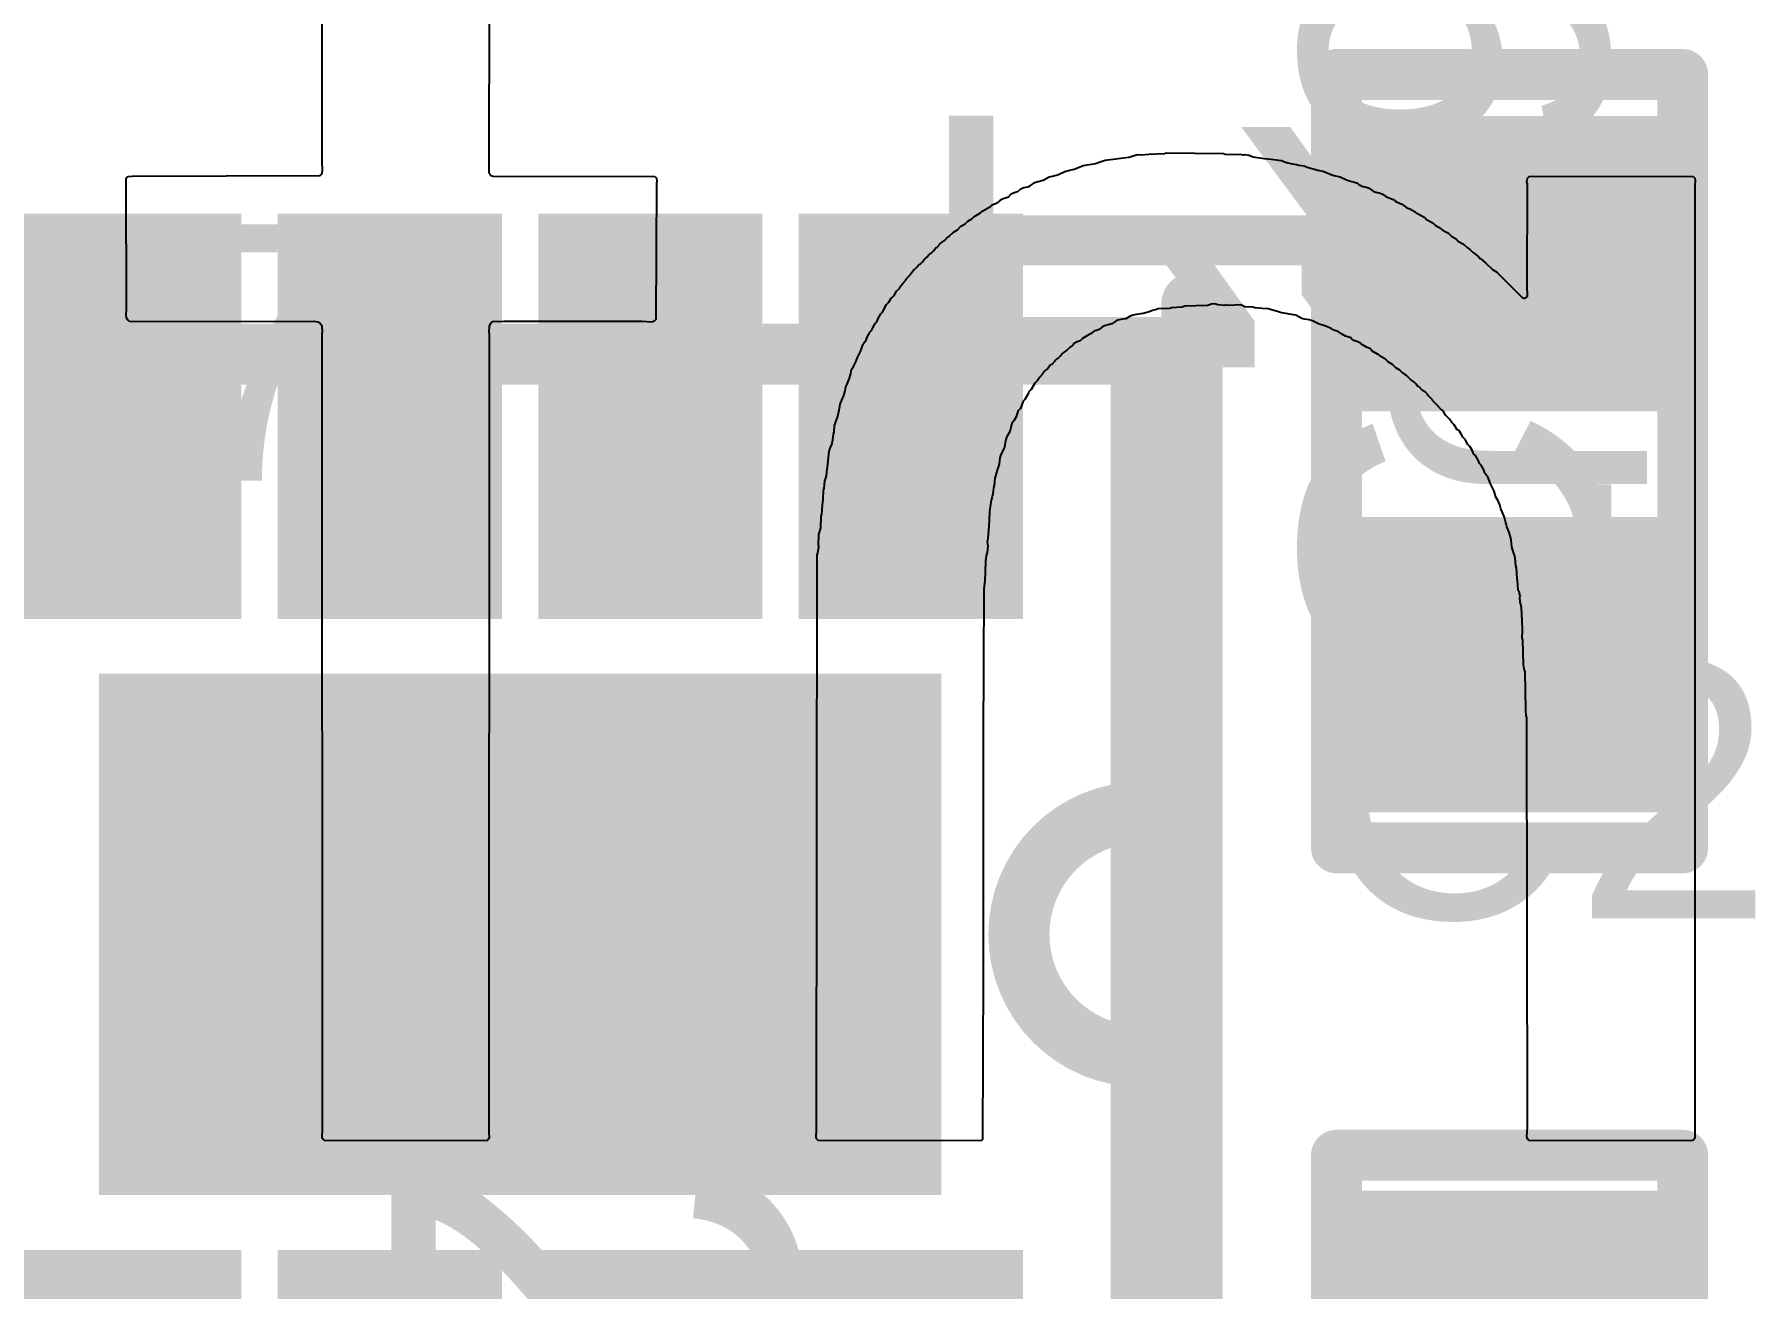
# Model space of a CAD drawing. Header units: inches. Extents: x -0.3 to 12.2, y -3.2 to 4.4.
# Drawn here: x 3.0473 to 3.216, y 1.7977 to 1.921 of the extents above; entities that cross this region are included whole.
import ezdxf

# ---------------------------------------------------------------- set-up
doc = ezdxf.new("R2010")
doc.units = ezdxf.units.IN
doc.header["$MEASUREMENT"] = 0
for name, color, linetype in [('Board Layer Stack Bottom Overlay', 54, 'Continuous'), ('FAB', 56, 'Continuous'), ('Top Assembly', 6, 'Continuous'), ('Top Overlay', 2, 'Continuous'), ('Top Paste', 8, 'Continuous'), ('Top Solder', 216, 'Continuous'), ('TOP_L1', 1, 'Continuous')]:
    doc.layers.add(name, color=color, linetype=linetype)
doc.styles.add('Arial', font='', dxfattribs={"height": 0.2})
doc.styles.get('Arial').set_extended_font_data('Arial')

# ---------------------------------------------------------------- blocks, each defined once
blk = doc.blocks.new('C0402_277')
at = {"layer": 'Top Paste'}
for points in [[(-0.031, -0.0125), (-0.031, 0.0125), (-0.006, 0.0125), (-0.006, -0.0125)], [(0.0084, -0.0125), (0.0084, 0.0125), (0.0334, 0.0125), (0.0334, -0.0125)]]:
    blk.add_hatch(color=8, dxfattribs=at).paths.add_polyline_path(points)
at = {"layer": 'Top Solder'}
for points in [[(-0.033, -0.0145), (-0.033, 0.0145), (-0.004, 0.0145), (-0.004, -0.0145)], [(0.0064, -0.0145), (0.0064, 0.0145), (0.0354, 0.0145), (0.0354, -0.0145)]]:
    blk.add_hatch(color=216, dxfattribs=at).paths.add_polyline_path(points)
at = {"layer": 'TOP_L1'}
for points in [[(-0.031, -0.0125), (-0.031, 0.0125), (-0.006, 0.0125), (-0.006, -0.0125)], [(0.0084, -0.0125), (0.0084, 0.0125), (0.0334, 0.0125), (0.0334, -0.0125)]]:
    blk.add_hatch(color=1, dxfattribs=at).paths.add_polyline_path(points)
at = {"layer": 'Top Assembly'}
for points in [[(-0.0365, 0.017, 0.005, 0.005, 0), (-0.0365, -0.017, 0.005, 0.005, 0)], [(-0.0365, 0.017, 0.005, 0.005, 0), (0.0395, 0.017, 0.005, 0.005, 0)], [(0.0395, 0.017, 0.005, 0.005, 0), (0.0395, -0.017, 0.005, 0.005, 0)], [(-0.0365, -0.017, 0.005, 0.005, 0), (0.0395, -0.017, 0.005, 0.005, 0)]]:
    blk.add_lwpolyline(points, format="xyseb", dxfattribs=at)
for points in [[(-0.03775, 0.017, 0.0025, 0.0025, 1), (-0.03525, 0.017, 0.0025, 0.0025, 1)], [(-0.03775, 0.017, 0.0025, 0.0025, 1), (-0.03525, 0.017, 0.0025, 0.0025, 1)], [(0.03825, 0.017, 0.0025, 0.0025, 1), (0.04075, 0.017, 0.0025, 0.0025, 1)], [(0.03825, 0.017, 0.0025, 0.0025, 1), (0.04075, 0.017, 0.0025, 0.0025, 1)], [(-0.03775, -0.017, 0.0025, 0.0025, 1), (-0.03525, -0.017, 0.0025, 0.0025, 1)], [(-0.03775, -0.017, 0.0025, 0.0025, 1), (-0.03525, -0.017, 0.0025, 0.0025, 1)], [(0.03825, -0.017, 0.0025, 0.0025, 1), (0.04075, -0.017, 0.0025, 0.0025, 1)], [(0.03825, -0.017, 0.0025, 0.0025, 1), (0.04075, -0.017, 0.0025, 0.0025, 1)]]:
    blk.add_lwpolyline(points, format="xyseb", close=True, dxfattribs=at)
at = {"layer": 'Top Overlay'}
for points in [[(-0.0365, 0.017, 0.005, 0.005, 0), (0.0365, 0.017, 0.005, 0.005, 0)], [(-0.0365, 0.017, 0.005, 0.005, 0), (-0.0365, -0.017, 0.005, 0.005, 0)], [(0.0365, 0.017, 0.005, 0.005, 0), (0.0395, 0.017, 0.005, 0.005, 0)], [(0.0395, 0.017, 0.005, 0.005, 0), (0.0395, -0.017, 0.005, 0.005, 0)], [(-0.0365, -0.017, 0.005, 0.005, 0), (0.0395, -0.017, 0.005, 0.005, 0)]]:
    blk.add_lwpolyline(points, format="xyseb", dxfattribs=at)
for points in [[(-0.03775, 0.017, 0.0025, 0.0025, 1), (-0.03525, 0.017, 0.0025, 0.0025, 1)], [(-0.03775, 0.017, 0.0025, 0.0025, 1), (-0.03525, 0.017, 0.0025, 0.0025, 1)], [(0.03525, 0.017, 0.0025, 0.0025, 1), (0.03775, 0.017, 0.0025, 0.0025, 1)], [(0.03525, 0.017, 0.0025, 0.0025, 1), (0.03775, 0.017, 0.0025, 0.0025, 1)], [(0.03825, 0.017, 0.0025, 0.0025, 1), (0.04075, 0.017, 0.0025, 0.0025, 1)], [(0.03825, 0.017, 0.0025, 0.0025, 1), (0.04075, 0.017, 0.0025, 0.0025, 1)], [(-0.03775, -0.017, 0.0025, 0.0025, 1), (-0.03525, -0.017, 0.0025, 0.0025, 1)], [(-0.03775, -0.017, 0.0025, 0.0025, 1), (-0.03525, -0.017, 0.0025, 0.0025, 1)], [(0.03825, -0.017, 0.0025, 0.0025, 1), (0.04075, -0.017, 0.0025, 0.0025, 1)], [(0.03825, -0.017, 0.0025, 0.0025, 1), (0.04075, -0.017, 0.0025, 0.0025, 1)]]:
    blk.add_lwpolyline(points, format="xyseb", close=True, dxfattribs=at)
at = {"layer": 'FAB', "style": 'Arial'}
blk.add_text('1', height=0.025, dxfattribs=at).set_placement((-0.0185, -0.01))
at = {"layer": 'Top Assembly', "style": 'Arial'}
blk.add_text('C19', height=0.03, dxfattribs=at).set_placement((-0.02322, -0.00956))
blk = doc.blocks.new('C0402_309')
at = {"layer": 'Top Paste'}
for points in [[(-0.031, -0.0125), (-0.031, 0.0125), (-0.006, 0.0125), (-0.006, -0.0125)], [(0.0084, -0.0125), (0.0084, 0.0125), (0.0334, 0.0125), (0.0334, -0.0125)]]:
    blk.add_hatch(color=8, dxfattribs=at).paths.add_polyline_path(points)
at = {"layer": 'Top Solder'}
for points in [[(-0.033, -0.0145), (-0.033, 0.0145), (-0.004, 0.0145), (-0.004, -0.0145)], [(0.0064, -0.0145), (0.0064, 0.0145), (0.0354, 0.0145), (0.0354, -0.0145)]]:
    blk.add_hatch(color=216, dxfattribs=at).paths.add_polyline_path(points)
at = {"layer": 'TOP_L1'}
for points in [[(-0.031, -0.0125), (-0.031, 0.0125), (-0.006, 0.0125), (-0.006, -0.0125)], [(0.0084, -0.0125), (0.0084, 0.0125), (0.0334, 0.0125), (0.0334, -0.0125)]]:
    blk.add_hatch(color=1, dxfattribs=at).paths.add_polyline_path(points)
at = {"layer": 'Top Assembly'}
for points in [[(0.0395, 0.017, 0.005, 0.005, 0), (-0.0365, 0.017, 0.005, 0.005, 0)], [(-0.0365, -0.017, 0.005, 0.005, 0), (-0.0365, 0.017, 0.005, 0.005, 0)], [(0.0395, -0.017, 0.005, 0.005, 0), (0.0395, 0.017, 0.005, 0.005, 0)], [(0.0395, -0.017, 0.005, 0.005, 0), (-0.0365, -0.017, 0.005, 0.005, 0)]]:
    blk.add_lwpolyline(points, format="xyseb", dxfattribs=at)
for points in [[(-0.03775, 0.017, 0.0025, 0.0025, 1), (-0.03525, 0.017, 0.0025, 0.0025, 1)], [(-0.03775, 0.017, 0.0025, 0.0025, 1), (-0.03525, 0.017, 0.0025, 0.0025, 1)], [(0.03825, 0.017, 0.0025, 0.0025, 1), (0.04075, 0.017, 0.0025, 0.0025, 1)], [(0.03825, 0.017, 0.0025, 0.0025, 1), (0.04075, 0.017, 0.0025, 0.0025, 1)], [(-0.03775, -0.017, 0.0025, 0.0025, 1), (-0.03525, -0.017, 0.0025, 0.0025, 1)], [(-0.03775, -0.017, 0.0025, 0.0025, 1), (-0.03525, -0.017, 0.0025, 0.0025, 1)], [(0.03825, -0.017, 0.0025, 0.0025, 1), (0.04075, -0.017, 0.0025, 0.0025, 1)], [(0.03825, -0.017, 0.0025, 0.0025, 1), (0.04075, -0.017, 0.0025, 0.0025, 1)]]:
    blk.add_lwpolyline(points, format="xyseb", close=True, dxfattribs=at)
at = {"layer": 'Top Overlay'}
for points in [[(-0.0365, -0.017, 0.005, 0.005, 0), (-0.0365, 0.017, 0.005, 0.005, 0)], [(0.0365, 0.017, 0.005, 0.005, 0), (-0.0365, 0.017, 0.005, 0.005, 0)], [(0.0395, 0.017, 0.005, 0.005, 0), (0.0365, 0.017, 0.005, 0.005, 0)], [(0.0395, -0.017, 0.005, 0.005, 0), (0.0395, 0.017, 0.005, 0.005, 0)], [(0.0395, -0.017, 0.005, 0.005, 0), (-0.0365, -0.017, 0.005, 0.005, 0)]]:
    blk.add_lwpolyline(points, format="xyseb", dxfattribs=at)
for points in [[(-0.03775, 0.017, 0.0025, 0.0025, 1), (-0.03525, 0.017, 0.0025, 0.0025, 1)], [(-0.03775, 0.017, 0.0025, 0.0025, 1), (-0.03525, 0.017, 0.0025, 0.0025, 1)], [(0.03525, 0.017, 0.0025, 0.0025, 1), (0.03775, 0.017, 0.0025, 0.0025, 1)], [(0.03525, 0.017, 0.0025, 0.0025, 1), (0.03775, 0.017, 0.0025, 0.0025, 1)], [(0.03825, 0.017, 0.0025, 0.0025, 1), (0.04075, 0.017, 0.0025, 0.0025, 1)], [(0.03825, 0.017, 0.0025, 0.0025, 1), (0.04075, 0.017, 0.0025, 0.0025, 1)], [(-0.03775, -0.017, 0.0025, 0.0025, 1), (-0.03525, -0.017, 0.0025, 0.0025, 1)], [(-0.03775, -0.017, 0.0025, 0.0025, 1), (-0.03525, -0.017, 0.0025, 0.0025, 1)], [(0.03825, -0.017, 0.0025, 0.0025, 1), (0.04075, -0.017, 0.0025, 0.0025, 1)], [(0.03825, -0.017, 0.0025, 0.0025, 1), (0.04075, -0.017, 0.0025, 0.0025, 1)]]:
    blk.add_lwpolyline(points, format="xyseb", close=True, dxfattribs=at)
at = {"layer": 'FAB', "style": 'Arial'}
blk.add_text('1', height=0.025, dxfattribs=at).set_placement((-0.0185, -0.01))
at = {"layer": 'Top Assembly', "style": 'Arial'}
blk.add_text('C21', height=0.03, dxfattribs=at).set_placement((-0.02136, -0.00956))
blk = doc.blocks.new('SO8_MUN12AD_DEA_424')
at = {"layer": 'Top Paste'}
for points in [[(-0.06881, 0.0474), (-0.033, 0.0474), (-0.033, 0.02937), (-0.06881, 0.02937)], [(0.033, 0.0474), (0.06881, 0.0474), (0.06881, 0.02937), (0.033, 0.02937)], [(-0.02362, 0.03937), (0.02362, 0.03937), (0.02362, -0.03937), (-0.02362, -0.03937)], [(-0.06881, 0.02181), (-0.033, 0.02181), (-0.033, 0.00378), (-0.06881, 0.00378)], [(0.033, 0.02181), (0.06881, 0.02181), (0.06881, 0.00378), (0.033, 0.00378)], [(-0.06881, -0.00378), (-0.033, -0.00378), (-0.033, -0.02181), (-0.06881, -0.02181)], [(0.033, -0.00378), (0.06881, -0.00378), (0.06881, -0.02181), (0.033, -0.02181)], [(-0.06881, -0.02937), (-0.033, -0.02937), (-0.033, -0.0474), (-0.06881, -0.0474)], [(0.033, -0.02937), (0.06881, -0.02937), (0.06881, -0.0474), (0.033, -0.0474)]]:
    blk.add_hatch(color=8, dxfattribs=at).paths.add_polyline_path(points)
at = {"layer": 'Top Solder'}
for points in [[(-0.07081, 0.0494), (-0.031, 0.0494), (-0.031, 0.02737), (-0.07081, 0.02737)], [(0.031, 0.0494), (0.07081, 0.0494), (0.07081, 0.02737), (0.031, 0.02737)], [(-0.02562, 0.04137), (0.02562, 0.04137), (0.02562, -0.04137), (-0.02562, -0.04137)], [(-0.07081, 0.02381), (-0.031, 0.02381), (-0.031, 0.00178), (-0.07081, 0.00178)], [(0.031, 0.02381), (0.07081, 0.02381), (0.07081, 0.00178), (0.031, 0.00178)], [(-0.07081, -0.00178), (-0.031, -0.00178), (-0.031, -0.02381), (-0.07081, -0.02381)], [(0.031, -0.00178), (0.07081, -0.00178), (0.07081, -0.02381), (0.031, -0.02381)], [(-0.07081, -0.02737), (-0.031, -0.02737), (-0.031, -0.0494), (-0.07081, -0.0494)], [(0.031, -0.02737), (0.07081, -0.02737), (0.07081, -0.0494), (0.031, -0.0494)]]:
    blk.add_hatch(color=216, dxfattribs=at).paths.add_polyline_path(points)
at = {"layer": 'TOP_L1'}
for points in [[(-0.06881, 0.0474), (-0.033, 0.0474), (-0.033, 0.02937), (-0.06881, 0.02937)], [(0.033, 0.0474), (0.06881, 0.0474), (0.06881, 0.02937), (0.033, 0.02937)], [(-0.02362, 0.03937), (0.02362, 0.03937), (0.02362, -0.03937), (-0.02362, -0.03937)], [(-0.06881, 0.02181), (-0.033, 0.02181), (-0.033, 0.00378), (-0.06881, 0.00378)], [(0.033, 0.02181), (0.06881, 0.02181), (0.06881, 0.00378), (0.033, 0.00378)], [(-0.06881, -0.00378), (-0.033, -0.00378), (-0.033, -0.02181), (-0.06881, -0.02181)], [(0.033, -0.00378), (0.06881, -0.00378), (0.06881, -0.02181), (0.033, -0.02181)], [(-0.06881, -0.02937), (-0.033, -0.02937), (-0.033, -0.0474), (-0.06881, -0.0474)], [(0.033, -0.02937), (0.06881, -0.02937), (0.06881, -0.0474), (0.033, -0.0474)]]:
    blk.add_hatch(color=1, dxfattribs=at).paths.add_polyline_path(points)
at = {"layer": 'Top Assembly'}
for points in [[(-0.057, -0.061, 0.006, 0.006, 0), (-0.057, 0.061, 0.006, 0.006, 0)], [(0.057, 0.061, 0.006, 0.006, 0), (-0.057, 0.061, 0.006, 0.006, 0)], [(0.012, 0.061, 0.006, 0.006, -1), (-0.012, 0.061, 0.006, 0.006, 0)], [(0.057, -0.061, 0.006, 0.006, 0), (0.057, 0.061, 0.006, 0.006, 0)], [(0.057, -0.061, 0.006, 0.006, 0), (-0.057, -0.061, 0.006, 0.006, 0)]]:
    blk.add_lwpolyline(points, format="xyseb", dxfattribs=at)
for points in [[(-0.0585, 0.061, 0.003, 0.003, 1), (-0.0555, 0.061, 0.003, 0.003, 1)], [(-0.0585, 0.061, 0.003, 0.003, 1), (-0.0555, 0.061, 0.003, 0.003, 1)], [(-0.0135, 0.061, 0.003, 0.003, 1), (-0.0105, 0.061, 0.003, 0.003, 1)], [(0.0105, 0.061, 0.003, 0.003, 1), (0.0135, 0.061, 0.003, 0.003, 1)], [(0.0555, 0.061, 0.003, 0.003, 1), (0.0585, 0.061, 0.003, 0.003, 1)], [(0.0555, 0.061, 0.003, 0.003, 1), (0.0585, 0.061, 0.003, 0.003, 1)], [(-0.0585, -0.061, 0.003, 0.003, 1), (-0.0555, -0.061, 0.003, 0.003, 1)], [(-0.0585, -0.061, 0.003, 0.003, 1), (-0.0555, -0.061, 0.003, 0.003, 1)], [(0.0555, -0.061, 0.003, 0.003, 1), (0.0585, -0.061, 0.003, 0.003, 1)], [(0.0555, -0.061, 0.003, 0.003, 1), (0.0585, -0.061, 0.003, 0.003, 1)]]:
    blk.add_lwpolyline(points, format="xyseb", close=True, dxfattribs=at)
at = {"layer": 'Top Overlay'}
for points in [[(0.062, 0.066, 0.006, 0.006, 0), (-0.062, 0.066, 0.006, 0.006, 0)], [(0.062, -0.066, 0.006, 0.006, 0), (-0.062, -0.066, 0.006, 0.006, 0)]]:
    blk.add_lwpolyline(points, format="xyseb", dxfattribs=at)
for points in [[(-0.0635, 0.066, 0.003, 0.003, 1), (-0.0605, 0.066, 0.003, 0.003, 1)], [(0.0605, 0.066, 0.003, 0.003, 1), (0.0635, 0.066, 0.003, 0.003, 1)], [(-0.0635, -0.066, 0.003, 0.003, 1), (-0.0605, -0.066, 0.003, 0.003, 1)], [(0.0605, -0.066, 0.003, 0.003, 1), (0.0635, -0.066, 0.003, 0.003, 1)]]:
    blk.add_lwpolyline(points, format="xyseb", close=True, dxfattribs=at)
at = {"layer": 'Top Assembly', "style": 'Arial'}
for s, p in [('1', (-0.07472, 0.03215)), ('U2', (-0.02051, -0.01264))]:
    blk.add_text(s, height=0.04, dxfattribs=at).set_placement(p)
at = {"layer": 'Top Overlay', "style": 'Arial'}
blk.add_text('1', height=0.04, dxfattribs=at).set_placement((-0.08472, 0.04215))

msp = doc.modelspace()

# ---------------------------------------------------------------- linework, layer by layer
at = {"layer": 'Board Layer Stack Bottom Overlay'}
for p, q in [((3.09198, 1.94002), (3.09195, 1.90738)), ((3.07556, 1.90838), (3.07558, 1.93948)), ((3.07561, 1.90764), (3.07556, 1.90838)), ((3.1497, 1.90781), (3.1503, 1.90807)), ((3.1503, 1.90807), (3.15152, 1.90827)), ((3.15152, 1.90827), (3.15197, 1.90844)), ((3.15197, 1.90844), (3.15246, 1.90858)), ((3.15246, 1.90858), (3.15325, 1.90869)), ((3.15325, 1.90869), (3.15402, 1.90878)), ((3.15402, 1.90878), (3.15424, 1.90883)), ((3.15424, 1.90883), (3.15481, 1.90889)), ((3.15481, 1.90889), (3.15504, 1.90895)), ((3.15504, 1.90895), (3.15532, 1.90906)), ((3.15532, 1.90906), (3.15564, 1.90915)), ((3.15564, 1.90915), (3.15601, 1.90912)), ((3.15601, 1.90912), (3.15677, 1.9092)), ((3.15677, 1.9092), (3.15831, 1.90926)), ((3.15831, 1.90926), (3.15848, 1.90932)), ((3.15848, 1.90932), (3.1641, 1.90926)), ((3.1641, 1.90926), (3.16427, 1.9092)), ((3.16427, 1.9092), (3.16592, 1.90915)), ((3.16592, 1.90915), (3.16598, 1.90909)), ((3.16598, 1.90909), (3.16615, 1.90915)), ((3.16615, 1.90915), (3.1666, 1.90909)), ((3.1666, 1.90909), (3.167, 1.90892)), ((3.167, 1.90892), (3.1674, 1.90886)), ((3.1674, 1.90886), (3.16791, 1.9088)), ((3.16791, 1.9088), (3.16808, 1.90875)), ((3.16808, 1.90875), (3.16882, 1.90869)), ((3.16882, 1.90869), (3.16953, 1.90861)), ((3.16953, 1.90861), (3.16981, 1.90855)), ((3.16981, 1.90855), (3.1701, 1.90844)), ((3.1701, 1.90844), (3.17041, 1.90835)), ((3.17041, 1.90835), (3.17086, 1.90824)), ((3.17086, 1.90824), (3.17126, 1.90818)), ((3.17126, 1.90818), (3.17149, 1.90812)), ((3.17149, 1.90812), (3.17203, 1.90804)), ((3.17203, 1.90804), (3.17231, 1.90792)), ((3.17231, 1.90792), (3.17314, 1.90767)), ((3.05632, 1.90682), (3.0565, 1.90699)), ((3.05635, 1.89395), (3.05632, 1.90682)), ((3.0565, 1.90699), (3.05689, 1.90704)), ((3.05689, 1.90704), (3.07536, 1.9071)), ((3.07536, 1.9071), (3.07556, 1.90724)), ((3.07556, 1.90724), (3.07561, 1.90764)), ((3.09195, 1.90738), (3.09203, 1.90719)), ((3.09203, 1.90719), (3.09212, 1.9071)), ((3.09212, 1.9071), (3.09235, 1.90704)), ((3.09235, 1.90704), (3.10825, 1.90699)), ((3.10825, 1.90699), (3.1084, 1.90684)), ((3.1084, 1.90633), (3.10834, 1.89293)), ((3.1084, 1.90684), (3.10845, 1.9065)), ((3.10845, 1.9065), (3.1084, 1.90633)), ((3.14515, 1.90611), (3.14535, 1.90625)), ((3.14535, 1.90625), (3.14547, 1.90636)), ((3.14547, 1.90636), (3.14575, 1.90648)), ((3.14575, 1.90648), (3.1464, 1.90662)), ((3.1464, 1.90662), (3.14697, 1.90696)), ((3.14697, 1.90696), (3.14729, 1.90704)), ((3.14729, 1.90704), (3.14765, 1.90713)), ((3.14765, 1.90713), (3.14788, 1.90719)), ((3.14788, 1.90719), (3.14851, 1.90747)), ((3.14851, 1.90747), (3.14899, 1.90761)), ((3.14899, 1.90761), (3.14942, 1.9077)), ((3.14942, 1.9077), (3.1497, 1.90781)), ((3.17314, 1.90767), (3.17336, 1.90761)), ((3.17336, 1.90761), (3.17385, 1.90753)), ((3.17385, 1.90753), (3.17413, 1.90741)), ((3.17413, 1.90741), (3.17473, 1.90716)), ((3.17473, 1.90716), (3.17495, 1.9071)), ((3.17495, 1.9071), (3.17555, 1.90696)), ((3.17555, 1.90696), (3.17618, 1.90667)), ((3.17618, 1.90667), (3.17646, 1.90656)), ((3.17646, 1.90656), (3.17669, 1.9065)), ((3.17669, 1.9065), (3.17697, 1.90645)), ((3.17697, 1.90645), (3.17725, 1.90633)), ((3.17725, 1.90633), (3.1774, 1.90619)), ((3.1774, 1.90619), (3.17751, 1.90613)), ((3.1939, 1.90645), (3.19396, 1.90684)), ((3.19396, 1.90628), (3.1939, 1.90645)), ((3.19393, 1.89631), (3.19396, 1.90628)), ((3.19396, 1.90684), (3.19416, 1.90704)), ((3.19416, 1.90704), (3.21024, 1.90699)), ((3.21024, 1.90699), (3.21038, 1.90684)), ((3.21038, 1.90684), (3.21043, 1.90662)), ((3.21043, 1.90662), (3.21038, 1.90605)), ((3.14194, 1.90443), (3.14214, 1.90457)), ((3.14214, 1.90457), (3.1422, 1.90469)), ((3.1422, 1.90469), (3.14246, 1.90483)), ((3.14246, 1.90483), (3.14268, 1.90488)), ((3.14268, 1.90488), (3.14297, 1.905)), ((3.14297, 1.905), (3.14325, 1.90528)), ((3.14325, 1.90528), (3.14365, 1.90545)), ((3.14365, 1.90545), (3.14388, 1.90551)), ((3.14388, 1.90551), (3.14419, 1.90577)), ((3.14419, 1.90577), (3.1445, 1.90591)), ((3.1445, 1.90591), (3.14487, 1.90599)), ((3.14487, 1.90599), (3.14515, 1.90611)), ((3.17751, 1.90613), (3.17779, 1.90602)), ((3.17779, 1.90602), (3.17802, 1.90596)), ((3.17802, 1.90596), (3.17833, 1.90588)), ((3.17833, 1.90588), (3.17853, 1.90579)), ((3.17853, 1.90579), (3.17865, 1.90568)), ((3.17865, 1.90568), (3.17876, 1.90562)), ((3.17876, 1.90562), (3.17887, 1.90551)), ((3.17887, 1.90551), (3.17919, 1.90542)), ((3.17919, 1.90542), (3.17941, 1.90537)), ((3.17941, 1.90537), (3.1797, 1.90525)), ((3.1797, 1.90525), (3.18004, 1.90503)), ((3.18004, 1.90503), (3.18078, 1.90474)), ((3.18078, 1.90474), (3.18086, 1.90466)), ((3.18086, 1.90466), (3.18095, 1.90463)), ((3.18095, 1.90463), (3.18098, 1.90454)), ((3.18098, 1.90454), (3.18109, 1.90449)), ((3.18109, 1.90449), (3.1816, 1.90426)), ((3.21038, 1.90605), (3.21041, 1.8125)), ((3.13899, 1.90261), (3.13939, 1.90284)), ((3.13939, 1.90284), (3.13962, 1.90307)), ((3.13962, 1.90307), (3.13973, 1.90312)), ((3.13973, 1.90312), (3.14024, 1.90341)), ((3.14024, 1.90341), (3.14047, 1.90363)), ((3.14047, 1.90363), (3.14121, 1.90403)), ((3.14121, 1.90403), (3.14138, 1.9042)), ((3.14138, 1.9042), (3.14194, 1.90443)), ((3.1816, 1.90426), (3.18171, 1.9042)), ((3.18171, 1.9042), (3.18211, 1.90392)), ((3.18211, 1.90392), (3.1824, 1.90381)), ((3.1824, 1.90381), (3.18291, 1.90352)), ((3.18291, 1.90352), (3.18302, 1.90341)), ((3.18302, 1.90341), (3.18314, 1.90335)), ((3.18314, 1.90335), (3.18387, 1.90295)), ((3.18387, 1.90295), (3.18404, 1.90278)), ((3.18404, 1.90278), (3.18467, 1.90244)), ((3.13712, 1.90108), (3.13757, 1.90153)), ((3.13757, 1.90153), (3.13797, 1.90176)), ((3.13797, 1.90176), (3.13831, 1.9021)), ((3.13831, 1.9021), (3.13871, 1.90233)), ((3.13871, 1.90233), (3.13899, 1.90261)), ((3.18467, 1.90244), (3.1849, 1.90221)), ((3.1849, 1.90221), (3.18541, 1.90193)), ((3.18541, 1.90193), (3.18558, 1.90176)), ((3.18558, 1.90176), (3.18569, 1.9017)), ((3.18569, 1.9017), (3.1862, 1.90142)), ((3.1862, 1.90142), (3.18654, 1.90108)), ((3.13516, 1.89929), (3.1353, 1.89943)), ((3.1353, 1.89943), (3.13541, 1.89949)), ((3.13541, 1.89949), (3.13561, 1.89969)), ((3.13561, 1.89969), (3.13567, 1.8998)), ((3.13567, 1.8998), (3.13587, 1.9)), ((3.13587, 1.9), (3.13598, 1.90006)), ((3.13598, 1.90006), (3.13618, 1.90025)), ((3.13618, 1.90025), (3.13623, 1.90037)), ((3.13623, 1.90037), (3.13638, 1.90051)), ((3.13638, 1.90051), (3.13649, 1.90057)), ((3.13649, 1.90057), (3.1366, 1.90068)), ((3.1366, 1.90068), (3.13672, 1.90074)), ((3.13672, 1.90074), (3.137, 1.90102)), ((3.137, 1.90102), (3.13712, 1.90108)), ((3.18654, 1.90108), (3.18694, 1.90085)), ((3.18694, 1.90085), (3.18717, 1.90062)), ((3.18717, 1.90062), (3.18768, 1.90034)), ((3.18768, 1.90034), (3.18802, 1.9)), ((3.18802, 1.9), (3.18831, 1.89983)), ((3.18831, 1.89983), (3.18865, 1.89949)), ((3.18865, 1.89949), (3.18876, 1.89943)), ((3.18876, 1.89943), (3.18907, 1.89917)), ((3.13345, 1.89753), (3.13365, 1.89778)), ((3.13365, 1.89778), (3.13376, 1.89784)), ((3.13376, 1.89784), (3.13402, 1.8981)), ((3.13402, 1.8981), (3.13408, 1.89821)), ((3.13408, 1.89821), (3.13422, 1.89835)), ((3.13422, 1.89835), (3.13433, 1.89841)), ((3.13433, 1.89841), (3.13453, 1.89861)), ((3.13453, 1.89861), (3.13459, 1.89872)), ((3.13459, 1.89872), (3.13473, 1.89886)), ((3.13473, 1.89886), (3.13484, 1.89892)), ((3.13484, 1.89892), (3.1351, 1.89917)), ((3.1351, 1.89917), (3.13516, 1.89929)), ((3.18907, 1.89917), (3.18919, 1.89906)), ((3.18919, 1.89906), (3.18921, 1.89898)), ((3.18921, 1.89898), (3.18933, 1.89892)), ((3.18933, 1.89892), (3.18984, 1.89852)), ((3.18984, 1.89852), (3.19052, 1.89784)), ((3.19052, 1.89784), (3.19092, 1.89761)), ((3.13226, 1.89599), (3.13231, 1.89611)), ((3.13231, 1.89611), (3.13271, 1.89662)), ((3.13271, 1.89662), (3.13288, 1.89679)), ((3.13288, 1.89679), (3.13294, 1.8969)), ((3.13294, 1.8969), (3.1332, 1.89721)), ((3.1332, 1.89721), (3.13339, 1.89741)), ((3.13339, 1.89741), (3.13345, 1.89753)), ((3.19092, 1.89761), (3.19342, 1.89511)), ((3.19396, 1.8952), (3.19393, 1.89631)), ((3.13061, 1.89366), (3.13101, 1.8944)), ((3.13101, 1.8944), (3.13124, 1.89463)), ((3.13124, 1.89463), (3.13146, 1.89503)), ((3.13146, 1.89503), (3.13175, 1.89531)), ((3.13175, 1.89531), (3.13197, 1.89571)), ((3.13197, 1.89571), (3.13226, 1.89599)), ((3.16291, 1.89443), (3.16251, 1.89432)), ((3.16314, 1.89449), (3.16291, 1.89443)), ((3.16336, 1.89443), (3.16314, 1.89449)), ((3.16353, 1.89437), (3.16336, 1.89443)), ((3.16422, 1.89432), (3.16353, 1.89437)), ((3.16439, 1.89437), (3.16422, 1.89432)), ((3.16456, 1.89432), (3.16439, 1.89437)), ((3.16581, 1.89437), (3.16456, 1.89432)), ((3.1662, 1.8942), (3.16581, 1.89437)), ((3.19342, 1.89511), (3.1937, 1.895)), ((3.1937, 1.895), (3.19396, 1.8952)), ((3.0563, 1.89338), (3.05635, 1.89395)), ((3.05635, 1.89315), (3.0563, 1.89338)), ((3.05641, 1.89298), (3.05635, 1.89315)), ((3.05647, 1.89287), (3.05641, 1.89298)), ((3.05655, 1.89284), (3.05647, 1.89287)), ((3.05664, 1.89275), (3.05655, 1.89284)), ((3.05686, 1.8927), (3.05664, 1.89275)), ((3.07473, 1.89273), (3.05686, 1.8927)), ((3.07513, 1.89267), (3.07473, 1.89273)), ((3.0753, 1.89261), (3.07513, 1.89267)), ((3.09229, 1.89273), (3.09209, 1.89258)), ((3.09289, 1.8927), (3.09229, 1.89273)), ((3.09342, 1.89273), (3.09289, 1.8927)), ((3.09348, 1.89273), (3.09342, 1.89273)), ((3.107, 1.89273), (3.09348, 1.89273)), ((3.10791, 1.89267), (3.107, 1.89273)), ((3.10814, 1.89273), (3.10791, 1.89267)), ((3.10834, 1.89293), (3.10814, 1.89273)), ((3.12987, 1.89253), (3.13004, 1.8927)), ((3.13004, 1.8927), (3.13016, 1.89298)), ((3.13016, 1.89298), (3.13044, 1.89349)), ((3.13044, 1.89349), (3.13061, 1.89366)), ((3.15353, 1.89278), (3.15314, 1.8925)), ((3.15373, 1.89287), (3.15353, 1.89278)), ((3.15402, 1.89293), (3.15373, 1.89287)), ((3.1545, 1.89301), (3.15402, 1.89293)), ((3.15493, 1.89327), (3.1545, 1.89301)), ((3.15521, 1.89338), (3.15493, 1.89327)), ((3.15555, 1.89344), (3.15521, 1.89338)), ((3.1562, 1.89352), (3.15555, 1.89344)), ((3.15669, 1.89366), (3.1562, 1.89352)), ((3.15714, 1.89383), (3.15669, 1.89366)), ((3.15751, 1.89392), (3.15714, 1.89383)), ((3.15768, 1.89398), (3.15751, 1.89392)), ((3.15882, 1.89403), (3.15768, 1.89398)), ((3.15899, 1.89409), (3.15882, 1.89403)), ((3.16001, 1.89415), (3.15899, 1.89409)), ((3.1603, 1.89426), (3.16001, 1.89415)), ((3.16251, 1.89432), (3.1603, 1.89426)), ((3.167, 1.89415), (3.1662, 1.8942)), ((3.16717, 1.89409), (3.167, 1.89415)), ((3.16791, 1.89403), (3.16717, 1.89409)), ((3.16848, 1.89398), (3.16791, 1.89403)), ((3.1687, 1.89392), (3.16848, 1.89398)), ((3.1695, 1.89369), (3.1687, 1.89392)), ((3.16981, 1.89361), (3.1695, 1.89369)), ((3.17004, 1.89355), (3.16981, 1.89361)), ((3.17098, 1.89341), (3.17004, 1.89355)), ((3.1712, 1.89335), (3.17098, 1.89341)), ((3.1718, 1.89304), (3.1712, 1.89335)), ((3.17203, 1.89298), (3.1718, 1.89304)), ((3.17251, 1.8929), (3.17203, 1.89298)), ((3.17291, 1.89278), (3.17251, 1.8929)), ((3.17351, 1.89247), (3.17291, 1.89278)), ((3.07556, 1.8923), (3.0753, 1.89261)), ((3.07561, 1.89173), (3.07556, 1.8923)), ((3.07556, 1.89156), (3.07561, 1.89173)), ((3.07558, 1.81341), (3.07556, 1.89156)), ((3.09198, 1.8923), (3.09192, 1.89168)), ((3.09192, 1.89168), (3.09198, 1.8915)), ((3.09198, 1.8915), (3.09195, 1.81307)), ((3.09209, 1.89258), (3.09198, 1.8923)), ((3.12896, 1.89082), (3.12908, 1.89111)), ((3.12908, 1.89111), (3.12922, 1.89148)), ((3.12922, 1.89148), (3.1293, 1.89156)), ((3.1293, 1.89156), (3.12936, 1.89168)), ((3.12936, 1.89168), (3.12953, 1.89185)), ((3.12953, 1.89185), (3.12964, 1.89213)), ((3.12964, 1.89213), (3.12987, 1.89253)), ((3.15024, 1.89108), (3.15001, 1.89085)), ((3.15075, 1.89136), (3.15024, 1.89108)), ((3.15103, 1.89153), (3.15075, 1.89136)), ((3.15143, 1.89182), (3.15103, 1.89153)), ((3.15166, 1.89187), (3.15143, 1.89182)), ((3.15194, 1.89199), (3.15166, 1.89187)), ((3.15206, 1.8921), (3.15194, 1.89199)), ((3.15226, 1.89224), (3.15206, 1.8921)), ((3.15254, 1.89236), (3.15226, 1.89224)), ((3.15277, 1.89241), (3.15254, 1.89236)), ((3.15314, 1.8925), (3.15277, 1.89241)), ((3.17373, 1.89241), (3.17351, 1.89247)), ((3.17404, 1.89233), (3.17373, 1.89241)), ((3.17467, 1.89204), (3.17404, 1.89233)), ((3.17476, 1.89196), (3.17467, 1.89204)), ((3.17512, 1.89182), (3.17476, 1.89196)), ((3.17535, 1.89176), (3.17512, 1.89182)), ((3.17569, 1.89153), (3.17535, 1.89176)), ((3.17609, 1.89131), (3.17569, 1.89153)), ((3.17632, 1.89125), (3.17609, 1.89131)), ((3.1766, 1.89114), (3.17632, 1.89125)), ((3.17672, 1.89102), (3.1766, 1.89114)), ((3.17691, 1.89088), (3.17672, 1.89102)), ((3.12814, 1.8892), (3.12845, 1.8898)), ((3.12845, 1.8898), (3.12871, 1.89051)), ((3.12871, 1.89051), (3.12879, 1.8906)), ((3.12879, 1.8906), (3.12885, 1.89071)), ((3.12885, 1.89071), (3.12896, 1.89082)), ((3.14811, 1.8894), (3.1478, 1.88909)), ((3.14817, 1.88952), (3.14811, 1.8894)), ((3.14825, 1.8896), (3.14817, 1.88952)), ((3.14836, 1.88966), (3.14825, 1.8896)), ((3.14848, 1.88977), (3.14836, 1.88966)), ((3.14859, 1.88983), (3.14848, 1.88977)), ((3.14873, 1.88997), (3.14859, 1.88983)), ((3.14905, 1.89023), (3.14873, 1.88997)), ((3.14916, 1.89028), (3.14905, 1.89023)), ((3.1493, 1.89043), (3.14916, 1.89028)), ((3.14936, 1.89054), (3.1493, 1.89043)), ((3.14973, 1.89074), (3.14936, 1.89054)), ((3.15001, 1.89085), (3.14973, 1.89074)), ((3.17728, 1.89074), (3.17691, 1.89088)), ((3.17757, 1.89062), (3.17728, 1.89074)), ((3.17774, 1.89045), (3.17757, 1.89062)), ((3.17814, 1.89023), (3.17774, 1.89045)), ((3.17853, 1.89006), (3.17814, 1.89023)), ((3.17862, 1.88997), (3.17853, 1.89006)), ((3.17868, 1.88986), (3.17862, 1.88997)), ((3.17882, 1.88977), (3.17868, 1.88986)), ((3.17922, 1.88954), (3.17882, 1.88977)), ((3.17933, 1.88949), (3.17922, 1.88954)), ((3.1795, 1.88932), (3.17933, 1.88949)), ((3.18001, 1.88903), (3.1795, 1.88932)), ((3.12737, 1.88719), (3.12749, 1.88764)), ((3.12749, 1.88764), (3.12757, 1.88801)), ((3.12757, 1.88801), (3.12777, 1.88832)), ((3.12777, 1.88832), (3.128, 1.88883)), ((3.128, 1.88883), (3.12814, 1.8892)), ((3.14635, 1.88764), (3.14629, 1.88753)), ((3.14646, 1.88776), (3.14635, 1.88764)), ((3.14652, 1.88787), (3.14646, 1.88776)), ((3.1466, 1.88795), (3.14652, 1.88787)), ((3.14672, 1.88801), (3.1466, 1.88795)), ((3.14683, 1.88812), (3.14672, 1.88801)), ((3.14711, 1.88847), (3.14683, 1.88812)), ((3.14723, 1.88852), (3.14711, 1.88847)), ((3.14754, 1.88883), (3.14723, 1.88852)), ((3.1476, 1.88895), (3.14754, 1.88883)), ((3.14768, 1.88903), (3.1476, 1.88895)), ((3.1478, 1.88909), (3.14768, 1.88903)), ((3.18029, 1.88875), (3.18001, 1.88903)), ((3.18069, 1.88852), (3.18029, 1.88875)), ((3.18103, 1.88818), (3.18069, 1.88852)), ((3.18143, 1.88795), (3.18103, 1.88818)), ((3.18171, 1.88767), (3.18143, 1.88795)), ((3.18183, 1.88761), (3.18171, 1.88767)), ((3.18194, 1.8875), (3.18183, 1.88761)), ((3.1268, 1.88548), (3.12692, 1.88594)), ((3.12692, 1.88594), (3.127, 1.88631)), ((3.127, 1.88631), (3.12712, 1.88659)), ((3.12712, 1.88659), (3.12737, 1.88719)), ((3.14521, 1.88605), (3.14498, 1.88582)), ((3.14555, 1.88668), (3.14521, 1.88605)), ((3.14584, 1.88696), (3.14555, 1.88668)), ((3.14601, 1.88724), (3.14584, 1.88696)), ((3.14629, 1.88753), (3.14601, 1.88724)), ((3.18206, 1.88744), (3.18194, 1.8875)), ((3.18245, 1.88704), (3.18206, 1.88744)), ((3.18257, 1.88699), (3.18245, 1.88704)), ((3.18268, 1.88687), (3.18257, 1.88699)), ((3.18279, 1.88682), (3.18268, 1.88687)), ((3.18299, 1.88662), (3.18279, 1.88682)), ((3.18305, 1.88651), (3.18299, 1.88662)), ((3.18319, 1.88636), (3.18305, 1.88651)), ((3.18331, 1.88631), (3.18319, 1.88636)), ((3.18365, 1.88597), (3.18331, 1.88631)), ((3.18393, 1.88579), (3.18365, 1.88597)), ((3.12629, 1.88372), (3.12641, 1.8844)), ((3.12641, 1.8844), (3.12646, 1.88463)), ((3.12646, 1.88463), (3.12666, 1.88517)), ((3.12666, 1.88517), (3.1268, 1.88548)), ((3.14442, 1.88491), (3.14416, 1.8842)), ((3.14459, 1.88508), (3.14442, 1.88491)), ((3.14493, 1.88571), (3.14459, 1.88508)), ((3.14498, 1.88582), (3.14493, 1.88571)), ((3.18413, 1.8856), (3.18393, 1.88579)), ((3.18419, 1.88548), (3.18413, 1.8856)), ((3.18464, 1.88503), (3.18419, 1.88548)), ((3.1847, 1.88491), (3.18464, 1.88503)), ((3.18515, 1.88446), (3.1847, 1.88491)), ((3.18521, 1.88435), (3.18515, 1.88446)), ((3.18541, 1.88415), (3.18521, 1.88435)), ((3.12589, 1.88253), (3.12595, 1.8827)), ((3.12595, 1.8827), (3.12609, 1.88307)), ((3.12609, 1.88307), (3.12618, 1.88332)), ((3.12618, 1.88332), (3.12629, 1.88372)), ((3.14334, 1.88281), (3.14325, 1.8825)), ((3.14351, 1.88298), (3.14334, 1.88281)), ((3.14373, 1.88338), (3.14351, 1.88298)), ((3.14379, 1.88361), (3.14373, 1.88338)), ((3.1439, 1.88389), (3.14379, 1.88361)), ((3.14396, 1.88401), (3.1439, 1.88389)), ((3.14416, 1.8842), (3.14396, 1.88401)), ((3.18552, 1.88409), (3.18541, 1.88415)), ((3.18566, 1.88395), (3.18552, 1.88409)), ((3.18589, 1.88355), (3.18566, 1.88395)), ((3.18629, 1.88315), (3.18589, 1.88355)), ((3.18635, 1.88304), (3.18629, 1.88315)), ((3.18646, 1.88293), (3.18635, 1.88304)), ((3.18652, 1.88281), (3.18646, 1.88293)), ((3.18674, 1.88258), (3.18652, 1.88281)), ((3.18706, 1.8821), (3.18674, 1.88258)), ((3.12561, 1.88065), (3.12572, 1.88111)), ((3.12572, 1.88111), (3.12578, 1.88168)), ((3.12578, 1.88168), (3.12584, 1.8819)), ((3.12584, 1.8819), (3.12589, 1.88253)), ((3.14271, 1.88116), (3.14263, 1.88062)), ((3.14283, 1.88145), (3.14271, 1.88116)), ((3.14305, 1.88179), (3.14283, 1.88145)), ((3.14319, 1.88216), (3.14305, 1.88179)), ((3.14325, 1.8825), (3.14319, 1.88216)), ((3.18717, 1.88205), (3.18706, 1.8821)), ((3.18731, 1.8819), (3.18717, 1.88205)), ((3.18754, 1.88151), (3.18731, 1.8819)), ((3.1876, 1.88139), (3.18754, 1.88151)), ((3.18782, 1.88116), (3.1876, 1.88139)), ((3.18811, 1.88065), (3.18782, 1.88116)), ((3.12527, 1.87901), (3.12533, 1.87974)), ((3.12533, 1.87974), (3.12538, 1.87997)), ((3.12538, 1.87997), (3.12547, 1.88028)), ((3.12547, 1.88028), (3.12561, 1.88065)), ((3.14214, 1.87935), (3.14206, 1.87875)), ((3.1422, 1.87957), (3.14214, 1.87935)), ((3.14248, 1.8802), (3.1422, 1.87957)), ((3.14257, 1.8804), (3.14248, 1.8802)), ((3.14263, 1.88062), (3.14257, 1.8804)), ((3.18831, 1.88045), (3.18811, 1.88065)), ((3.18853, 1.88011), (3.18831, 1.88045)), ((3.18867, 1.87974), (3.18853, 1.88011)), ((3.18885, 1.87957), (3.18867, 1.87974)), ((3.18913, 1.87906), (3.18885, 1.87957)), ((3.12504, 1.87736), (3.1251, 1.87759)), ((3.1251, 1.87759), (3.12516, 1.87827)), ((3.12516, 1.87827), (3.12521, 1.87844)), ((3.12521, 1.87844), (3.12527, 1.87901)), ((3.14169, 1.87759), (3.14163, 1.87736)), ((3.14189, 1.87824), (3.14169, 1.87759)), ((3.142, 1.87852), (3.14189, 1.87824)), ((3.14206, 1.87875), (3.142, 1.87852)), ((3.18924, 1.87878), (3.18913, 1.87906)), ((3.18941, 1.87861), (3.18924, 1.87878)), ((3.1897, 1.8781), (3.18941, 1.87861)), ((3.18975, 1.87787), (3.1897, 1.8781)), ((3.18987, 1.87776), (3.18975, 1.87787)), ((3.18992, 1.87764), (3.18987, 1.87776)), ((3.19004, 1.87753), (3.18992, 1.87764)), ((3.19012, 1.87733), (3.19004, 1.87753)), ((3.12476, 1.87526), (3.12481, 1.87616)), ((3.12481, 1.87616), (3.12487, 1.87634)), ((3.12487, 1.87634), (3.12493, 1.87707)), ((3.12493, 1.87707), (3.12504, 1.87736)), ((3.14143, 1.8758), (3.14138, 1.87551)), ((3.14152, 1.87639), (3.14143, 1.8758)), ((3.14158, 1.87662), (3.14152, 1.87639)), ((3.14163, 1.87736), (3.14158, 1.87662)), ((3.19032, 1.87679), (3.19012, 1.87733)), ((3.19069, 1.87608), (3.19032, 1.87679)), ((3.19075, 1.87585), (3.19069, 1.87608)), ((3.19083, 1.87554), (3.19075, 1.87585)), ((3.12464, 1.87378), (3.1247, 1.87469)), ((3.1247, 1.87469), (3.12476, 1.87526)), ((3.14118, 1.87457), (3.14112, 1.87401)), ((3.14123, 1.87497), (3.14118, 1.87457)), ((3.14129, 1.8752), (3.14123, 1.87497)), ((3.14138, 1.87551), (3.14129, 1.8752)), ((3.19109, 1.87511), (3.19083, 1.87554)), ((3.19123, 1.87474), (3.19109, 1.87511)), ((3.19134, 1.87435), (3.19123, 1.87474)), ((3.1916, 1.87375), (3.19134, 1.87435)), ((3.12442, 1.87202), (3.12453, 1.87247)), ((3.12453, 1.87247), (3.12459, 1.87361)), ((3.12459, 1.87361), (3.12464, 1.87378)), ((3.14106, 1.87259), (3.14095, 1.87145)), ((3.14112, 1.87401), (3.14106, 1.87259)), ((3.19171, 1.87347), (3.1916, 1.87375)), ((3.1918, 1.8731), (3.19171, 1.87347)), ((3.19186, 1.87287), (3.1918, 1.8731)), ((3.19194, 1.87256), (3.19186, 1.87287)), ((3.19206, 1.87227), (3.19194, 1.87256)), ((3.1243, 1.87077), (3.12436, 1.87185)), ((3.12436, 1.8706), (3.1243, 1.87077)), ((3.12436, 1.87185), (3.12442, 1.87202)), ((3.14095, 1.87145), (3.14089, 1.87105)), ((3.14089, 1.87105), (3.14095, 1.87065)), ((3.1922, 1.8719), (3.19206, 1.87227)), ((3.19228, 1.87159), (3.1922, 1.8719)), ((3.19234, 1.87125), (3.19228, 1.87159)), ((3.19242, 1.8706), (3.19234, 1.87125)), ((3.12413, 1.81321), (3.12419, 1.8698)), ((3.12419, 1.8698), (3.12425, 1.86997)), ((3.12425, 1.86997), (3.12436, 1.8706)), ((3.14072, 1.86918), (3.14067, 1.86719)), ((3.14078, 1.86974), (3.14072, 1.86918)), ((3.14089, 1.87003), (3.14078, 1.86974)), ((3.14095, 1.87065), (3.14089, 1.87003)), ((3.19254, 1.87014), (3.19242, 1.8706)), ((3.19268, 1.86977), (3.19254, 1.87014)), ((3.19274, 1.86949), (3.19268, 1.86977)), ((3.19282, 1.86872), (3.19274, 1.86949)), ((3.19288, 1.86855), (3.19282, 1.86872)), ((3.19294, 1.86747), (3.19288, 1.86855)), ((3.19299, 1.8673), (3.19294, 1.86747)), ((3.14055, 1.86645), (3.1405, 1.85173)), ((3.14061, 1.86702), (3.14055, 1.86645)), ((3.14067, 1.86719), (3.14061, 1.86702)), ((3.19305, 1.86639), (3.19299, 1.8673)), ((3.19316, 1.86611), (3.19305, 1.86639)), ((3.19322, 1.86588), (3.19316, 1.86611)), ((3.19328, 1.86571), (3.19322, 1.86588)), ((3.19322, 1.86565), (3.19328, 1.86571)), ((3.19325, 1.86517), (3.19322, 1.86565)), ((3.19331, 1.86494), (3.19325, 1.86517)), ((3.19336, 1.8646), (3.19331, 1.86494)), ((3.19342, 1.86335), (3.19336, 1.8646)), ((3.19348, 1.86244), (3.19342, 1.86335)), ((3.19345, 1.86162), (3.19348, 1.86244)), ((3.1935, 1.86145), (3.19345, 1.86162)), ((3.19356, 1.85901), (3.1935, 1.86145)), ((3.19362, 1.85861), (3.19356, 1.85901)), ((3.19373, 1.85833), (3.19362, 1.85861)), ((3.19379, 1.85458), (3.19373, 1.85833)), ((3.19384, 1.85401), (3.19379, 1.85458)), ((3.1939, 1.85384), (3.19384, 1.85401)), ((3.19396, 1.81356), (3.1939, 1.85384)), ((3.1405, 1.85173), (3.1405, 1.82872)), ((3.1405, 1.82867), (3.14044, 1.81236)), ((3.1405, 1.82872), (3.1405, 1.82867)), ((3.07556, 1.81248), (3.07558, 1.81341)), ((3.1939, 1.81265), (3.19396, 1.81356)), ((3.07576, 1.81228), (3.07556, 1.81248)), ((3.09178, 1.81222), (3.07576, 1.81228)), ((3.09198, 1.81248), (3.09178, 1.81222)), ((3.09195, 1.81307), (3.09198, 1.81248)), ((3.12408, 1.81265), (3.12413, 1.81321)), ((3.12413, 1.81242), (3.12408, 1.81265)), ((3.12428, 1.81228), (3.12413, 1.81242)), ((3.1403, 1.81222), (3.12428, 1.81228)), ((3.14044, 1.81236), (3.1403, 1.81222)), ((3.19396, 1.81242), (3.1939, 1.81265)), ((3.1941, 1.81228), (3.19396, 1.81242)), ((3.21001, 1.81222), (3.1941, 1.81228)), ((3.21024, 1.81228), (3.21001, 1.81222)), ((3.21041, 1.8125), (3.21024, 1.81228))]:
    msp.add_line(p, q, dxfattribs=at)

# ---------------------------------------------------------------- block references
for name, p, rotation in [('C0402_277', (3.1922, 1.87752), 90), ('SO8_MUN12AD_DEA_424', (3.095, 1.83252), 270), ('C0402_309', (3.1922, 1.77432), 270)]:
    msp.add_blockref(name, p, dxfattribs=dict(rotation=rotation))

# ---------------------------------------------------------------- texts
at = {"layer": 'Top Overlay', "style": 'Arial'}
for s, p in [('C17', (3.01515, 1.87709)), ('C21', (3.17312, 1.8341))]:
    msp.add_text(s, height=0.025197, dxfattribs=at).set_placement(p)
msp.add_text('U2', height=0.025197, rotation=270, dxfattribs=at).set_placement((3.1805, 1.89947))

doc.saveas('drawing.dxf')
